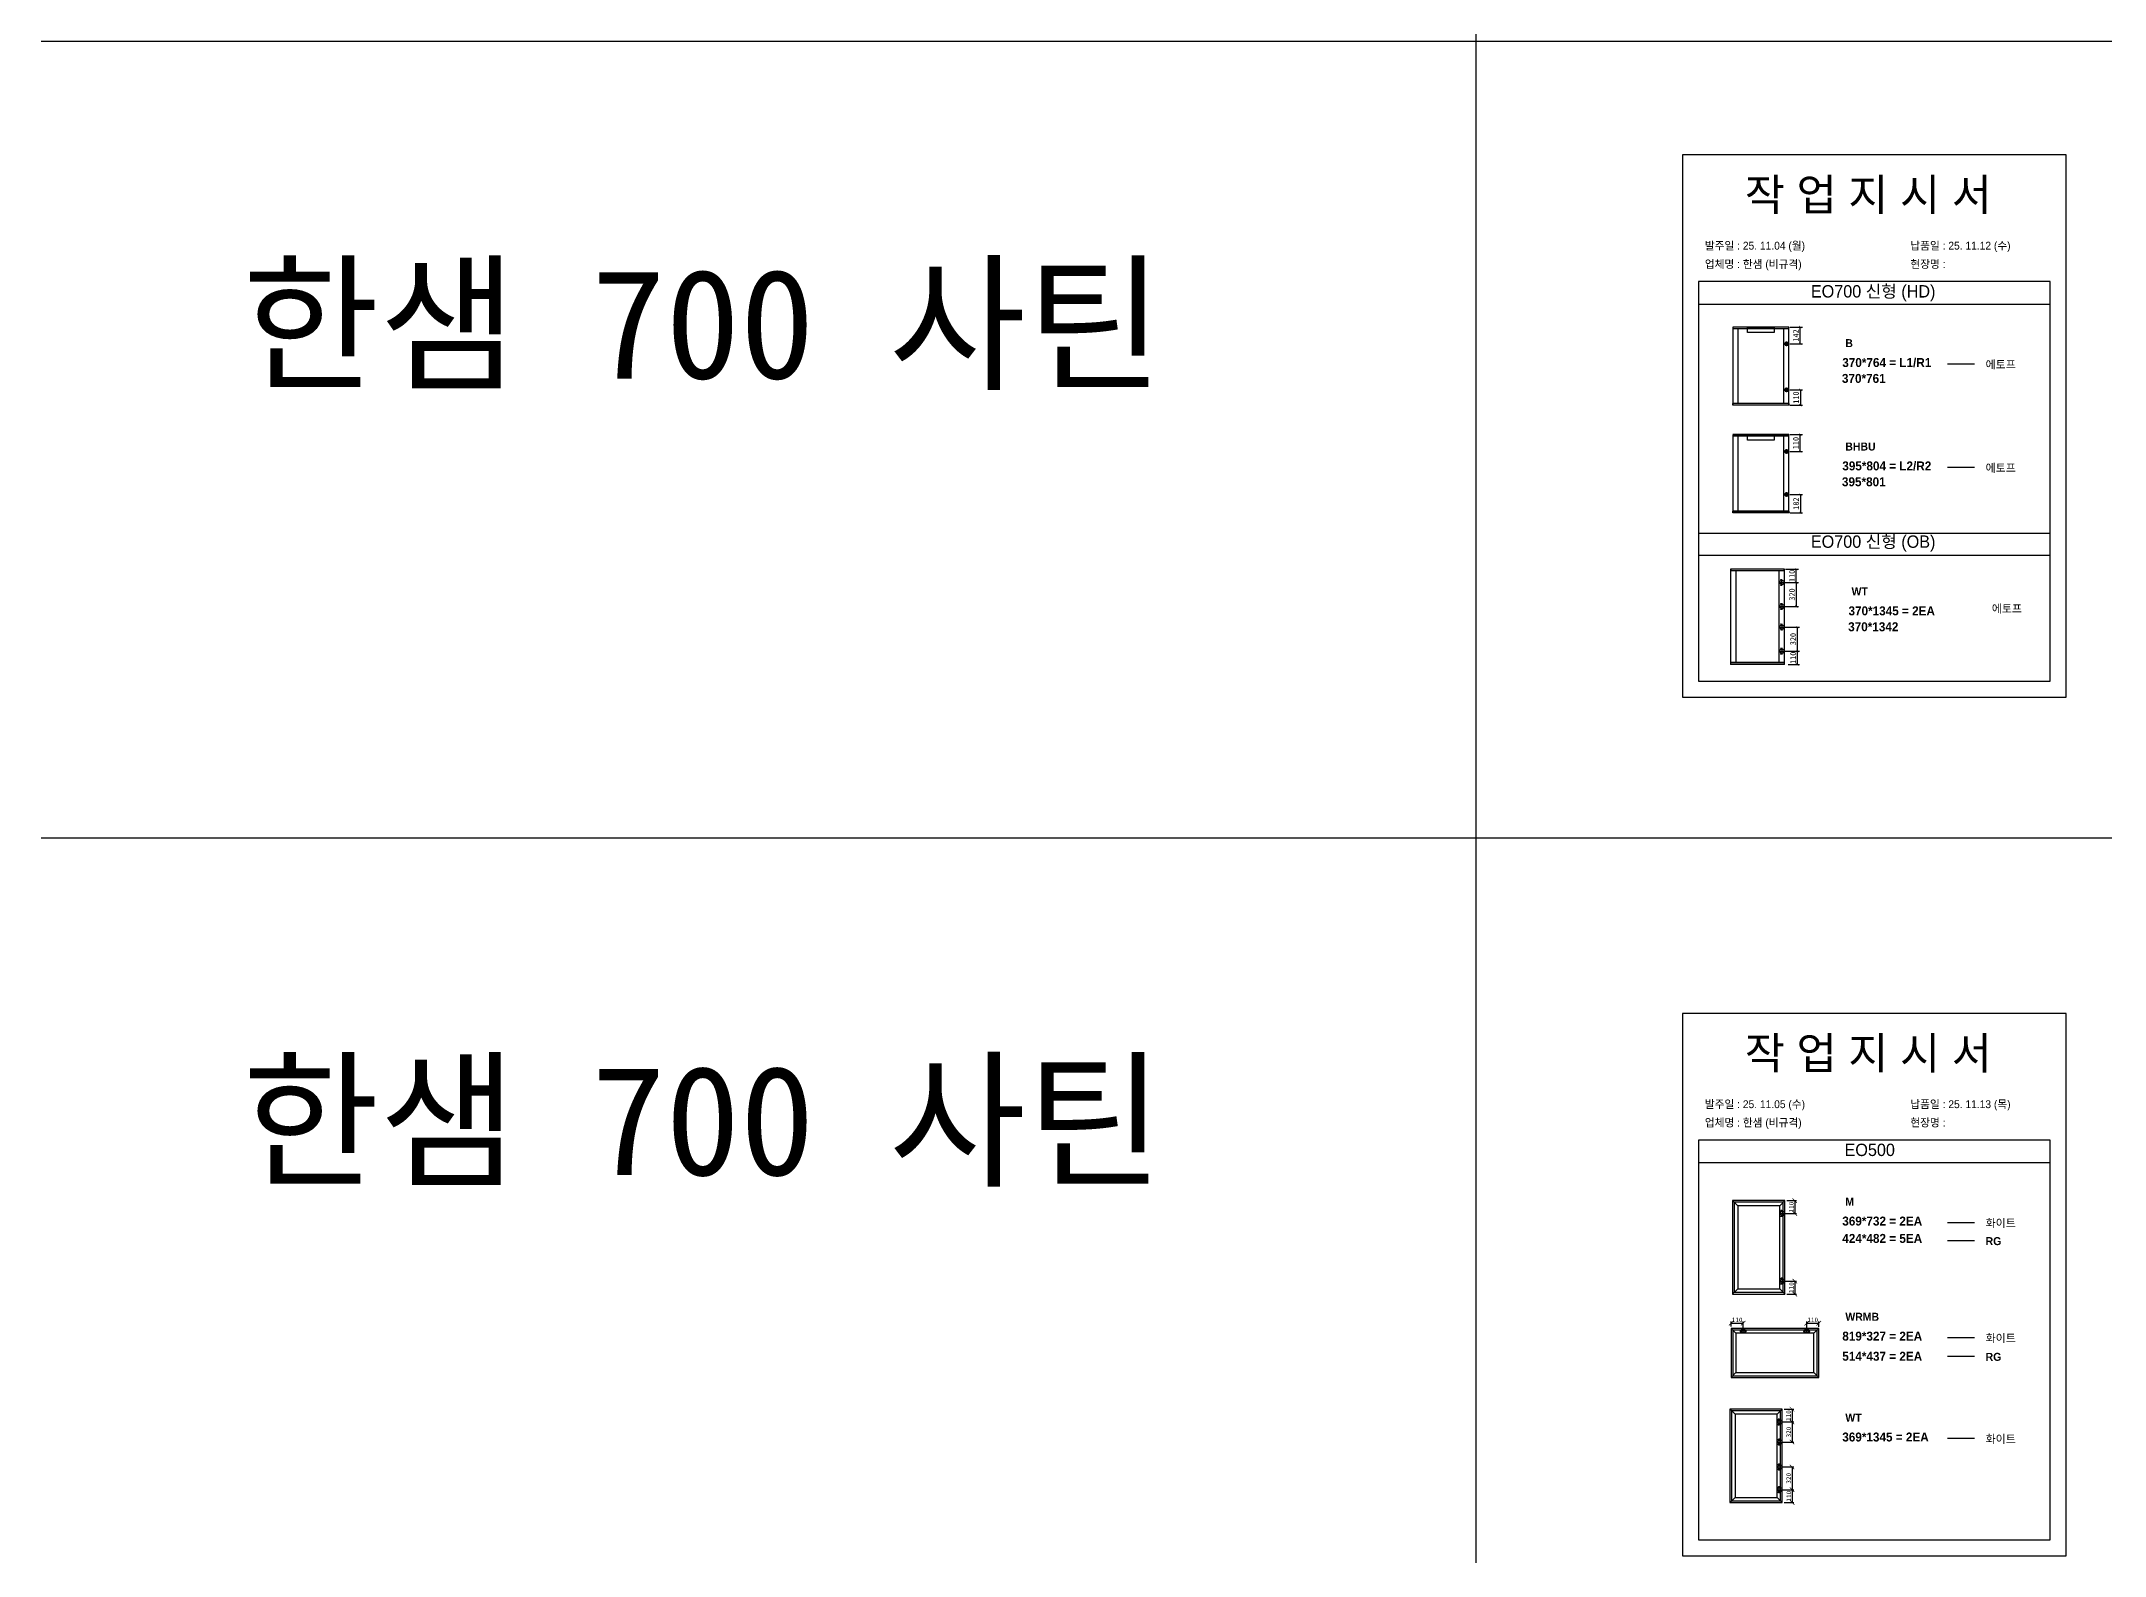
# Model space of a CAD drawing. Header units: millimetres. Extents: x -44117 to 256353, y -2095463 to 65325.
# Drawn here: x 104016 to 113053, y -442577 to -435943 of the extents above; entities that cross this region are included whole.
import ezdxf

# ---------------------------------------------------------------- set-up
doc = ezdxf.new("R2010")
doc.units = ezdxf.units.MM
doc.header["$LTSCALE"] = 10
doc.layers.add('Layer1', color=7, linetype='Continuous', lineweight=70)
doc.styles.add('MtX_Gulim', font='')
doc.styles.get('MtX_Gulim').set_extended_font_data('Gulim', bold=True)
doc.dimstyles.new('ISO-25', dxfattribs={"dimtxt": 2.5, "dimasz": 2.5, "dimexe": 1, "dimexo": 1, "dimtad": 1, "dimtxsty": 'Standard', "dimblk": 'ARCHTICK', "dimcen": 2.5, "dimadec": 0, "dimazin": 0, "dimtfac": 1, "dimtmove": 0, "dimatfit": 3, "dimfxl": 0, "dimarcsym": 0})

# ---------------------------------------------------------------- blocks, each defined once
blk = doc.blocks.new('_ArchTick')
at = {"color": 0, "linetype": 'ByBlock', "const_width": 0.15}
blk.add_lwpolyline([(-0.5, -0.5), (0.5, 0.5)], dxfattribs=at)
blk = doc.blocks.new('*D3711')
at = {"color": 0, "lineweight": -2}
for p, q in [((111674.3, -437194.7), (111728.9, -437194.7)), ((111718.9, -437268.3), (111718.9, -437194.7)), ((111674.3, -437268.3), (111728.9, -437268.3))]:
    blk.add_line(p, q, dxfattribs=at)
at = {"layer": 'Defpoints', "color": 0}
for p in [(111659.3, -437194.7), (111718.9, -437194.7), (111659.3, -437268.3)]:
    blk.add_point(p, dxfattribs=at)
at = {"color": 0, "lineweight": -2, "xscale": 10, "yscale": 10, "zscale": 10}
for p, rotation in [((111718.9, -437194.7), 90), ((111718.9, -437268.3), 270)]:
    blk.add_blockref('_ArchTick', p, dxfattribs=dict(at, rotation=rotation))
at = {"color": 0, "insert": (111700.2, -437231.5), "char_height": 25, "attachment_point": 5, "rotation": 90}
blk.add_mtext('142', dxfattribs=at)
blk = doc.blocks.new('*D3712')
at = {"color": 0, "lineweight": -2}
for p, q in [((111674.3, -437470.2), (111729.9, -437470.2)), ((111719.9, -437470.2), (111719.9, -437537.1)), ((111674.3, -437537.1), (111729.9, -437537.1))]:
    blk.add_line(p, q, dxfattribs=at)
at = {"layer": 'Defpoints', "color": 0}
for p in [(111659.3, -437470.2), (111659.3, -437537.1), (111719.9, -437537.1)]:
    blk.add_point(p, dxfattribs=at)
at = {"color": 0, "lineweight": -2, "xscale": 10, "yscale": 10, "zscale": 10}
for p, rotation in [((111719.9, -437470.2), 90), ((111719.9, -437537.1), 270)]:
    blk.add_blockref('_ArchTick', p, dxfattribs=dict(at, rotation=rotation))
at = {"color": 0, "insert": (111701.1, -437503.7), "char_height": 25, "attachment_point": 5, "rotation": 90}
blk.add_mtext('110', dxfattribs=at)
blk = doc.blocks.new('*D3713')
at = {"color": 0, "lineweight": -2}
for p, q in [((111674.3, -437666.1), (111728.9, -437666.1)), ((111718.9, -437739.8), (111718.9, -437666.1)), ((111674.3, -437739.8), (111728.9, -437739.8))]:
    blk.add_line(p, q, dxfattribs=at)
at = {"layer": 'Defpoints', "color": 0}
for p in [(111659.3, -437666.1), (111718.9, -437666.1), (111659.3, -437739.8)]:
    blk.add_point(p, dxfattribs=at)
at = {"color": 0, "lineweight": -2, "xscale": 10, "yscale": 10, "zscale": 10}
for p, rotation in [((111718.9, -437666.1), 90), ((111718.9, -437739.8), 270)]:
    blk.add_blockref('_ArchTick', p, dxfattribs=dict(at, rotation=rotation))
at = {"color": 0, "insert": (111700.2, -437702.9), "char_height": 25, "attachment_point": 5, "rotation": 90}
blk.add_mtext('110', dxfattribs=at)
blk = doc.blocks.new('*D3714')
at = {"color": 0, "lineweight": -2}
for p, q in [((111674.3, -437928.1), (111729.9, -437928.1)), ((111719.9, -437928.1), (111719.9, -438008.5)), ((111674.3, -438008.5), (111729.9, -438008.5))]:
    blk.add_line(p, q, dxfattribs=at)
at = {"layer": 'Defpoints', "color": 0}
for p in [(111659.3, -437928.1), (111659.3, -438008.5), (111719.9, -438008.5)]:
    blk.add_point(p, dxfattribs=at)
at = {"color": 0, "lineweight": -2, "xscale": 10, "yscale": 10, "zscale": 10}
for p, rotation in [((111719.9, -437928.1), 90), ((111719.9, -438008.5), 270)]:
    blk.add_blockref('_ArchTick', p, dxfattribs=dict(at, rotation=rotation))
at = {"color": 0, "insert": (111701.1, -437968.3), "char_height": 25, "attachment_point": 5, "rotation": 90}
blk.add_mtext('182', dxfattribs=at)
blk = doc.blocks.new('*D3715')
at = {"color": 0, "lineweight": -2}
for p, q in [((111654.2, -438255.9), (111712.1, -438255.9)), ((111702.1, -438313.7), (111702.1, -438255.9)), ((111654.2, -438313.7), (111712.1, -438313.7))]:
    blk.add_line(p, q, dxfattribs=at)
at = {"layer": 'Defpoints', "color": 0}
for p in [(111639.2, -438255.9), (111702.1, -438255.9), (111639.2, -438313.7)]:
    blk.add_point(p, dxfattribs=at)
at = {"color": 0, "lineweight": -2, "xscale": 10, "yscale": 10, "zscale": 10}
for p, rotation in [((111702.1, -438255.9), 90), ((111702.1, -438313.7), 270)]:
    blk.add_blockref('_ArchTick', p, dxfattribs=dict(at, rotation=rotation))
at = {"color": 0, "insert": (111683.3, -438284.8), "char_height": 25, "attachment_point": 5, "rotation": 90}
blk.add_mtext('110', dxfattribs=at)
blk = doc.blocks.new('*D3716')
at = {"color": 0, "lineweight": -2}
for p, q in [((111654.2, -438614.3), (111716.6, -438614.3)), ((111706.6, -438672.8), (111706.6, -438614.3)), ((111665.8, -438672.8), (111716.6, -438672.8))]:
    blk.add_line(p, q, dxfattribs=at)
at = {"layer": 'Defpoints', "color": 0}
for p in [(111639.2, -438614.3), (111706.6, -438614.3), (111650.8, -438672.8)]:
    blk.add_point(p, dxfattribs=at)
at = {"color": 0, "lineweight": -2, "xscale": 10, "yscale": 10, "zscale": 10}
for p, rotation in [((111706.6, -438614.3), 90), ((111706.6, -438672.8), 270)]:
    blk.add_blockref('_ArchTick', p, dxfattribs=dict(at, rotation=rotation))
at = {"color": 0, "insert": (111687.9, -438643.5), "char_height": 25, "attachment_point": 5, "rotation": 90}
blk.add_mtext('110', dxfattribs=at)
blk = doc.blocks.new('*D3717')
at = {"color": 0, "lineweight": -2}
for p, q in [((111654.2, -438509.1), (111716.6, -438509.1)), ((111706.6, -438614.3), (111706.6, -438509.1)), ((111654.2, -438614.3), (111716.6, -438614.3))]:
    blk.add_line(p, q, dxfattribs=at)
at = {"layer": 'Defpoints', "color": 0}
for p in [(111639.2, -438509.1), (111706.6, -438509.1), (111639.2, -438614.3)]:
    blk.add_point(p, dxfattribs=at)
at = {"color": 0, "lineweight": -2, "xscale": 10, "yscale": 10, "zscale": 10}
for p, rotation in [((111706.6, -438509.1), 90), ((111706.6, -438614.3), 270)]:
    blk.add_blockref('_ArchTick', p, dxfattribs=dict(at, rotation=rotation))
at = {"color": 0, "insert": (111687.9, -438561.7), "char_height": 25, "attachment_point": 5, "rotation": 90}
blk.add_mtext('320', dxfattribs=at)
blk = doc.blocks.new('*D3718')
at = {"color": 0, "lineweight": -2}
for p, q in [((111654.2, -438313.7), (111712.1, -438313.7)), ((111702.1, -438313.7), (111702.1, -438418.9)), ((111654.2, -438418.9), (111712.1, -438418.9))]:
    blk.add_line(p, q, dxfattribs=at)
at = {"layer": 'Defpoints', "color": 0}
for p in [(111639.2, -438313.7), (111639.2, -438418.9), (111702.1, -438418.9)]:
    blk.add_point(p, dxfattribs=at)
at = {"color": 0, "lineweight": -2, "xscale": 10, "yscale": 10, "zscale": 10}
for p, rotation in [((111702.1, -438313.7), 90), ((111702.1, -438418.9), 270)]:
    blk.add_blockref('_ArchTick', p, dxfattribs=dict(at, rotation=rotation))
at = {"color": 0, "insert": (111683.3, -438366.3), "char_height": 25, "attachment_point": 5, "rotation": 90}
blk.add_mtext('320', dxfattribs=at)
blk = doc.blocks.new('*D3729')
at = {"color": 0, "lineweight": -2}
for p, q in [((111649.9, -441077.8), (111703, -441077.8)), ((111660.4, -441021.7), (111703, -441021.7)), ((111695, -441021.7), (111695, -441077.8))]:
    blk.add_line(p, q, dxfattribs=at)
at = {"layer": 'Defpoints', "color": 0}
for p in [(111641.9, -441077.8), (111652.4, -441021.7), (111695, -441077.8)]:
    blk.add_point(p, dxfattribs=at)
at = {"color": 0, "lineweight": -2, "xscale": 20, "yscale": 20, "zscale": 20}
for p, rotation in [((111695, -441021.7), 90), ((111695, -441077.8), 270)]:
    blk.add_blockref('_ArchTick', p, dxfattribs=dict(at, rotation=rotation))
at = {"color": 0, "insert": (111680, -441049.8), "char_height": 20, "attachment_point": 5, "rotation": 90}
blk.add_mtext('110', dxfattribs=at)
blk = doc.blocks.new('*D3730')
at = {"color": 0, "lineweight": -2}
for p, q in [((111649.9, -441374.3), (111703.5, -441374.3)), ((111695.5, -441374.3), (111695.5, -441430.9)), ((111659.9, -441430.9), (111703.5, -441430.9))]:
    blk.add_line(p, q, dxfattribs=at)
at = {"layer": 'Defpoints', "color": 0}
for p in [(111641.9, -441374.3), (111651.9, -441430.9), (111695.5, -441430.9)]:
    blk.add_point(p, dxfattribs=at)
at = {"color": 0, "lineweight": -2, "xscale": 20, "yscale": 20, "zscale": 20}
for p, rotation in [((111695.5, -441374.3), 90), ((111695.5, -441430.9), 270)]:
    blk.add_blockref('_ArchTick', p, dxfattribs=dict(at, rotation=rotation))
at = {"color": 0, "insert": (111680.5, -441402.6), "char_height": 20, "attachment_point": 5, "rotation": 90}
blk.add_mtext('110', dxfattribs=at)
blk = doc.blocks.new('*D3731')
at = {"color": 0, "lineweight": -2}
for p, q in [((111416.8, -441573.3), (111416.8, -441550.8)), ((111469.4, -441583.2), (111469.4, -441550.8)), ((111416.8, -441558.8), (111469.4, -441558.8))]:
    blk.add_line(p, q, dxfattribs=at)
at = {"layer": 'Defpoints', "color": 0}
for p in [(111416.8, -441581.3), (111469.4, -441558.8), (111469.4, -441591.2)]:
    blk.add_point(p, dxfattribs=at)
at = {"color": 0, "lineweight": -2, "xscale": 20, "yscale": 20, "zscale": 20, "rotation": 180}
blk.add_blockref('_ArchTick', (111416.8, -441558.8), dxfattribs=at)
at = {"color": 0, "lineweight": -2, "xscale": 20, "yscale": 20, "zscale": 20}
blk.add_blockref('_ArchTick', (111469.4, -441558.8), dxfattribs=at)
at = {"color": 0, "insert": (111443.1, -441543.8), "char_height": 20, "attachment_point": 5}
blk.add_mtext('110', dxfattribs=at)
blk = doc.blocks.new('*D3732')
at = {"color": 0, "lineweight": -2}
for p, q in [((111747.5, -441583.2), (111747.5, -441550.8)), ((111800.6, -441573.8), (111800.6, -441550.8)), ((111747.5, -441558.8), (111800.6, -441558.8))]:
    blk.add_line(p, q, dxfattribs=at)
at = {"layer": 'Defpoints', "color": 0}
for p in [(111747.5, -441591.2), (111800.6, -441558.8), (111800.6, -441581.8)]:
    blk.add_point(p, dxfattribs=at)
at = {"color": 0, "lineweight": -2, "xscale": 20, "yscale": 20, "zscale": 20, "rotation": 180}
blk.add_blockref('_ArchTick', (111747.5, -441558.8), dxfattribs=at)
at = {"color": 0, "lineweight": -2, "xscale": 20, "yscale": 20, "zscale": 20}
blk.add_blockref('_ArchTick', (111800.6, -441558.8), dxfattribs=at)
at = {"color": 0, "insert": (111774, -441543.8), "char_height": 20, "attachment_point": 5}
blk.add_mtext('110', dxfattribs=at)
blk = doc.blocks.new('*D3733')
at = {"color": 0, "lineweight": -2}
for p, q in [((111638.2, -441991.3), (111691.3, -441991.3)), ((111648.8, -441935.2), (111691.3, -441935.2)), ((111683.3, -441935.2), (111683.3, -441991.3))]:
    blk.add_line(p, q, dxfattribs=at)
at = {"layer": 'Defpoints', "color": 0}
for p in [(111630.2, -441991.3), (111640.8, -441935.2), (111683.3, -441991.3)]:
    blk.add_point(p, dxfattribs=at)
at = {"color": 0, "lineweight": -2, "xscale": 20, "yscale": 20, "zscale": 20}
for p, rotation in [((111683.3, -441935.2), 90), ((111683.3, -441991.3), 270)]:
    blk.add_blockref('_ArchTick', p, dxfattribs=dict(at, rotation=rotation))
at = {"color": 0, "insert": (111668.3, -441963.3), "char_height": 20, "attachment_point": 5, "rotation": 90}
blk.add_mtext('110', dxfattribs=at)
blk = doc.blocks.new('*D3734')
at = {"color": 0, "lineweight": -2}
for p, q in [((111638.2, -442287.8), (111691.9, -442287.8)), ((111648.3, -442344.5), (111691.9, -442344.5)), ((111683.9, -442287.8), (111683.9, -442344.5))]:
    blk.add_line(p, q, dxfattribs=at)
at = {"layer": 'Defpoints', "color": 0}
for p in [(111630.2, -442287.8), (111640.3, -442344.5), (111683.9, -442344.5)]:
    blk.add_point(p, dxfattribs=at)
at = {"color": 0, "lineweight": -2, "xscale": 20, "yscale": 20, "zscale": 20}
for p, rotation in [((111683.9, -442287.8), 90), ((111683.9, -442344.5), 270)]:
    blk.add_blockref('_ArchTick', p, dxfattribs=dict(at, rotation=rotation))
at = {"color": 0, "insert": (111668.9, -442316.2), "char_height": 20, "attachment_point": 5, "rotation": 90}
blk.add_mtext('110', dxfattribs=at)
blk = doc.blocks.new('*D3735')
at = {"color": 0, "lineweight": -2}
for p, q in [((111638.6, -442188.3), (111691.3, -442188.3)), ((111683.3, -442188.3), (111683.3, -442287.8)), ((111638.2, -442287.8), (111691.3, -442287.8))]:
    blk.add_line(p, q, dxfattribs=at)
at = {"layer": 'Defpoints', "color": 0}
for p in [(111630.6, -442188.3), (111630.2, -442287.8), (111683.3, -442287.8)]:
    blk.add_point(p, dxfattribs=at)
at = {"color": 0, "lineweight": -2, "xscale": 20, "yscale": 20, "zscale": 20}
for p, rotation in [((111683.3, -442188.3), 90), ((111683.3, -442287.8), 270)]:
    blk.add_blockref('_ArchTick', p, dxfattribs=dict(at, rotation=rotation))
at = {"color": 0, "insert": (111668.3, -442238), "char_height": 20, "attachment_point": 5, "rotation": 90}
blk.add_mtext('320', dxfattribs=at)
blk = doc.blocks.new('*D3736')
at = {"color": 0, "lineweight": -2}
for p, q in [((111638.2, -441991.3), (111691.3, -441991.3)), ((111683.3, -441991.3), (111683.3, -442079.2)), ((111638.6, -442079.2), (111691.3, -442079.2))]:
    blk.add_line(p, q, dxfattribs=at)
at = {"layer": 'Defpoints', "color": 0}
for p in [(111630.2, -441991.3), (111630.6, -442079.2), (111683.3, -442079.2)]:
    blk.add_point(p, dxfattribs=at)
at = {"color": 0, "lineweight": -2, "xscale": 20, "yscale": 20, "zscale": 20}
for p, rotation in [((111683.3, -441991.3), 90), ((111683.3, -442079.2), 270)]:
    blk.add_blockref('_ArchTick', p, dxfattribs=dict(at, rotation=rotation))
at = {"color": 0, "insert": (111668.3, -442035.3), "char_height": 20, "attachment_point": 5, "rotation": 90}
blk.add_mtext('320', dxfattribs=at)

msp = doc.modelspace()

# ---------------------------------------------------------------- linework, layer by layer
at = {"color": 1}
for p, q in [((104015.69829, -435942.95545), (196284.84516, -435942.95545)), ((104015.69829, -435942.95545), (196284.84516, -435942.95545)), ((104015.69829, -439432.69984), (196284.84516, -439432.69984)), ((104015.69829, -439432.69984), (196284.84516, -439432.69984))]:
    msp.add_line(p, q, dxfattribs=at)
for p, q in [((112813.79968, -436995.5521), (111273.79968, -436995.5521)), ((112813.79968, -437095.5521), (111273.79968, -437095.5521)), ((111423.45132, -437194.96134), (111423.45132, -437536.84822)), ((111669.95196, -437195.40407), (111423.45132, -437195.40407)), ((111669.95196, -437202.09423), (111423.45132, -437202.09423)), ((111669.706, -437194.71538), (111423.69729, -437194.71538)), ((111445.34192, -437201.60231), (111445.34192, -437529.71534)), ((111647.8154, -437529.71534), (111647.8154, -437202.09423)), ((111668.72216, -437202.09423), (111668.72216, -437194.71538)), ((111669.95196, -437536.84822), (111669.95196, -437194.96134)), ((111669.95196, -437529.71534), (111423.45132, -437529.71534)), ((111669.95196, -437536.4055), (111423.45132, -437536.4055)), ((111669.706, -437537.09419), (111423.69729, -437537.09419)), ((111424.68113, -437537.09419), (111424.68113, -437529.71534)), ((111668.72216, -437529.71534), (111668.72216, -437537.09419)), ((111423.45132, -437666.3835), (111423.45132, -438008.27038)), ((111669.95196, -437666.82623), (111423.45132, -437666.82623)), ((111669.706, -437666.13754), (111423.69729, -437666.13754)), ((111668.72216, -437673.51639), (111668.72216, -437666.13754)), ((111669.95196, -438008.27038), (111669.95196, -437666.3835)), ((111669.95196, -437673.51639), (111423.45132, -437673.51639)), ((111445.34192, -437673.02447), (111445.34192, -438001.1375)), ((111647.8154, -438001.1375), (111647.8154, -437673.51639)), ((111669.95196, -438001.1375), (111423.45132, -438001.1375)), ((111669.95196, -438007.82766), (111423.45132, -438007.82766)), ((111669.706, -438008.51635), (111423.69729, -438008.51635)), ((111424.68113, -438008.51635), (111424.68113, -438001.1375)), ((111668.72216, -438001.1375), (111668.72216, -438008.51635)), ((111273.79968, -438097.56046), (112813.79968, -438097.56046)), ((111273.79968, -438193.46808), (112813.79968, -438193.46808)), ((111413.87572, -438255.40573), (111413.87572, -438672.61359)), ((111650.86928, -438255.88504), (111413.87572, -438255.88504)), ((111650.86928, -438263.12799), (111413.87572, -438263.12799)), ((111650.603, -438255.13944), (111414.142, -438255.13944)), ((111415.20714, -438255.13944), (111415.20714, -438263.12799)), ((111437.57507, -438262.59542), (111437.57507, -438664.89134)), ((111626.90364, -438664.89134), (111626.90364, -438263.12799)), ((111636.4899, -438301.7393), (111632.22934, -438301.7393)), ((111634.35962, -438299.60902), (111634.35962, -438303.86958)), ((111639.15275, -438328.24672), (111639.15275, -438299.19754)), ((111649.53786, -438263.12799), (111649.53786, -438255.13944)), ((111650.86928, -438672.61359), (111650.86928, -438255.40573)), ((111624.62816, -438313.72212), (111653.67734, -438313.72212)), ((111636.4899, -438325.70494), (111632.22934, -438325.70494)), ((111634.35962, -438323.57466), (111634.35962, -438327.83522)), ((111624.62816, -438418.90467), (111653.67734, -438418.90467)), ((111636.4899, -438406.92184), (111632.22934, -438406.92184)), ((111636.4899, -438430.88748), (111632.22934, -438430.88748)), ((111634.35962, -438404.79156), (111634.35962, -438409.05212)), ((111634.35962, -438428.7572), (111634.35962, -438433.01776)), ((111639.15275, -438404.38008), (111639.15275, -438433.42926)), ((111624.62816, -438509.11467), (111653.67734, -438509.11467)), ((111636.4899, -438497.13184), (111632.22934, -438497.13184)), ((111636.4899, -438521.09748), (111632.22934, -438521.09748)), ((111634.35962, -438495.00156), (111634.35962, -438499.26212)), ((111634.35962, -438518.9672), (111634.35962, -438523.22776)), ((111639.15275, -438494.59007), (111639.15275, -438523.63925)), ((111624.62816, -438614.2972), (111653.67734, -438614.2972)), ((111636.4899, -438602.31436), (111632.22934, -438602.31436)), ((111636.4899, -438626.28), (111632.22934, -438626.28)), ((111634.35962, -438600.18408), (111634.35962, -438604.44464)), ((111634.35962, -438624.14972), (111634.35962, -438628.41028)), ((111639.15275, -438599.7726), (111639.15275, -438628.82178)), ((111650.86928, -438664.89134), (111413.87572, -438664.89134)), ((111650.86928, -438672.13429), (111413.87572, -438672.13429)), ((111650.603, -438672.87989), (111414.142, -438672.87989)), ((111415.20714, -438672.87989), (111415.20714, -438664.89134)), ((111649.53786, -438664.89134), (111649.53786, -438672.87989)), ((112813.79968, -440756.4006), (111273.79968, -440756.4006)), ((112813.79968, -440856.4006), (111273.79968, -440856.4006)), ((111652.40899, -441021.18995, 20.09702), (111422.82911, -441021.18995, 20.09702)), ((111422.82911, -441021.18995, 20.09702), (111422.82911, -441430.93342, 20.09702)), ((111423.3451, -441021.70595, 94.61404), (111422.82911, -441021.70595, 94.61404)), ((111423.3451, -441021.70595, 94.61404), (111423.3451, -441021.18995, 94.61404)), ((111445.78709, -441044.14794, 20.09702), (111423.3451, -441021.70595, 20.09702)), ((111644.79065, -441028.8083, 20.09702), (111430.44745, -441028.8083, 20.09702)), ((111430.44745, -441028.8083, 20.09702), (111430.44745, -441423.31508, 20.09702)), ((111629.451, -441044.14794, 20.09702), (111445.78709, -441044.14794, 20.09702)), ((111445.78709, -441044.14794, 20.09702), (111445.78709, -441407.97544, 20.09702)), ((111627.81787, -441077.81279, 20.09702), (111655.89523, -441077.81279, 20.09702)), ((111629.451, -441044.14794, 20.09702), (111651.89299, -441021.70595, 20.09702)), ((111629.451, -441407.97544, 20.09702), (111629.451, -441044.14794, 20.09702)), ((111633.36313, -441066.23084, 20.09702), (111641.08442, -441066.23084, 20.09702)), ((111633.36313, -441089.39473, 20.09702), (111641.08442, -441089.39473, 20.09702)), ((111637.22378, -441070.09149, 20.09702), (111637.22378, -441062.3702, 20.09702)), ((111637.22378, -441093.25538, 20.09702), (111637.22378, -441085.53409, 20.09702)), ((111641.85655, -441063.7741, 20.09702), (111641.85655, -441091.85147, 20.09702)), ((111644.79065, -441423.31508, 20.09702), (111644.79065, -441028.8083, 20.09702)), ((111651.89299, -441021.70595, 94.61404), (111651.89299, -441021.18995, 94.61404)), ((111651.89299, -441021.70595, 94.61404), (111651.89299, -441021.18995, 94.61404)), ((111651.89299, -441021.70595, 94.61404), (111652.40899, -441021.70595, 94.61404)), ((111651.89299, -441021.70595, 94.61404), (111652.40899, -441021.70595, 94.61404)), ((111652.40899, -441430.93342, 20.09702), (111652.40899, -441021.18995, 20.09702)), ((111627.8161, -441374.31059, 20.09702), (111655.89346, -441374.31059, 20.09702)), ((111633.10398, -441362.72864, 20.09702), (111640.82527, -441362.72864, 20.09702)), ((111636.96463, -441358.86799, 20.09702), (111636.96463, -441366.58929, 20.09702)), ((111641.85478, -441360.2719, 20.09702), (111641.85478, -441388.34926, 20.09702)), ((111423.3451, -441430.41743, 94.61404), (111422.82911, -441430.41743, 94.61404)), ((111422.82911, -441430.93342, 20.09702), (111652.40899, -441430.93342, 20.09702)), ((111445.78709, -441407.97544, 20.09702), (111423.3451, -441430.41743, 20.09702)), ((111423.3451, -441430.41743, 94.61404), (111423.3451, -441430.93342, 94.61404)), ((111430.44745, -441423.31508, 20.09702), (111644.79065, -441423.31508, 20.09702)), ((111445.78709, -441407.97544, 20.09702), (111629.451, -441407.97544, 20.09702)), ((111629.44751, -441407.97544, 20.09702), (111651.89465, -441430.41743, 20.09702)), ((111633.10398, -441385.89253, 20.09702), (111640.82527, -441385.89253, 20.09702)), ((111636.96463, -441382.03188, 20.09702), (111636.96463, -441389.75318, 20.09702)), ((111650.35175, -441430.9352, 20.09702), (111650.34998, -441430.93342, 20.09702)), ((111651.89299, -441430.41743, 94.61404), (111652.40899, -441430.41743, 94.61404)), ((111651.89299, -441430.41743, 94.61404), (111651.89299, -441430.93342, 94.61404)), ((111651.89299, -441430.41743, 94.61404), (111652.40899, -441430.41743, 94.61404)), ((111651.89299, -441430.41743, 94.61404), (111651.89299, -441430.93342, 94.61404)), ((111416.31597, -441581.29588), (111416.31597, -441796.59488)), ((111800.57159, -441581.29588), (111416.31597, -441581.29588)), ((111416.79987, -441581.77978, 69.88173), (111416.31597, -441581.77978, 69.88173)), ((111416.79987, -441581.77978, 69.88173), (111416.31597, -441581.77978, 69.88173)), ((111416.79987, -441581.77978, 69.88173), (111416.79987, -441581.29588, 69.88173)), ((111416.79987, -441581.77978, 69.88173), (111416.79987, -441581.29588, 69.88173)), ((111437.84587, -441602.82578), (111416.79987, -441581.77978)), ((111423.46042, -441588.44033), (111423.46042, -441789.45043)), ((111793.42714, -441588.44033), (111423.46042, -441588.44033)), ((111437.84587, -441602.82578), (111437.84587, -441775.06498)), ((111779.04169, -441602.82578), (111437.84587, -441602.82578)), ((111462.17562, -441595.53651), (111454.93462, -441595.53651)), ((111456.2512, -441591.19191), (111482.58203, -441591.19191)), ((111458.55512, -441599.15701), (111458.55512, -441591.91601)), ((111469.41662, -441604.35732), (111469.41662, -441578.0265)), ((111483.89861, -441595.53651), (111476.65762, -441595.53651)), ((111480.27811, -441599.15701), (111480.27811, -441591.91601)), ((111732.98894, -441595.77953), (111740.22994, -441595.77953)), ((111734.30552, -441591.19357), (111760.63635, -441591.19357)), ((111736.60944, -441599.40003), (111736.60944, -441592.15904)), ((111747.47094, -441604.35898), (111747.47094, -441578.02816)), ((111754.71194, -441595.77953), (111761.95294, -441595.77953)), ((111758.33244, -441599.40003), (111758.33244, -441592.15904)), ((111779.04169, -441602.82906), (111800.08769, -441581.77823)), ((111779.04169, -441775.06498), (111779.04169, -441602.82578)), ((111793.42714, -441789.45043), (111793.42714, -441588.44033)), ((111800.08769, -441581.77978, 69.88173), (111800.08769, -441581.29588, 69.88173)), ((111800.08769, -441581.77978, 69.88173), (111800.08769, -441581.29588, 69.88173)), ((111800.08769, -441581.77978, 69.88173), (111800.57159, -441581.77978, 69.88173)), ((111800.08769, -441581.77978, 69.88173), (111800.57159, -441581.77978, 69.88173)), ((111800.57159, -441796.59488), (111800.57159, -441581.29588)), ((111800.57325, -441583.22515), (111800.57159, -441583.22681)), ((111416.79987, -441796.11098, 69.88173), (111416.31597, -441796.11098, 69.88173)), ((111416.31597, -441796.59488), (111800.57159, -441796.59488)), ((111437.84587, -441775.06498), (111416.79987, -441796.11098)), ((111416.79987, -441796.11098, 69.88173), (111416.79987, -441796.59488, 69.88173)), ((111423.46042, -441789.45043), (111793.42714, -441789.45043)), ((111437.84587, -441775.06498), (111779.04169, -441775.06498)), ((111779.04169, -441775.06498), (111800.08769, -441796.11098)), ((111800.08769, -441796.11098, 69.88173), (111800.08769, -441796.59488, 69.88173)), ((111800.08769, -441796.11098, 69.88173), (111800.57159, -441796.11098, 69.88173)), ((111640.77161, -441934.72217, 20.09702), (111411.19172, -441934.72217, 20.09702)), ((111411.19172, -441934.72217, 20.09702), (111411.19172, -442344.46564, 20.09702)), ((111411.70772, -441935.23816, 94.61404), (111411.19172, -441935.23816, 94.61404)), ((111411.70772, -441935.23816, 94.61404), (111411.70772, -441934.72217, 94.61404)), ((111434.14971, -441957.68015, 20.09702), (111411.70772, -441935.23816, 20.09702)), ((111633.15326, -441942.34051, 20.09702), (111418.81007, -441942.34051, 20.09702)), ((111418.81007, -441942.34051, 20.09702), (111418.81007, -442336.84729, 20.09702)), ((111617.81362, -441957.68015, 20.09702), (111434.14971, -441957.68015, 20.09702)), ((111434.14971, -441957.68015, 20.09702), (111434.14971, -442321.50765, 20.09702)), ((111616.18049, -441991.345, 20.09702), (111644.25785, -441991.345, 20.09702)), ((111617.81362, -441957.68015, 20.09702), (111640.25561, -441935.23816, 20.09702)), ((111617.81362, -442321.50765, 20.09702), (111617.81362, -441957.68015, 20.09702)), ((111621.72574, -441979.76306, 20.09702), (111629.44704, -441979.76306, 20.09702)), ((111621.72574, -442002.92695, 20.09702), (111629.44704, -442002.92695, 20.09702)), ((111625.58639, -441983.62371, 20.09702), (111625.58639, -441975.90241, 20.09702)), ((111625.58639, -442006.7876, 20.09702), (111625.58639, -441999.0663, 20.09702)), ((111630.21917, -441977.30632, 20.09702), (111630.21917, -442005.38368, 20.09702)), ((111633.15326, -442336.84729, 20.09702), (111633.15326, -441942.34051, 20.09702)), ((111640.25561, -441935.23816, 94.61404), (111640.25561, -441934.72217, 94.61404)), ((111640.25561, -441935.23816, 94.61404), (111640.25561, -441934.72217, 94.61404)), ((111640.25561, -441935.23816, 94.61404), (111640.77161, -441935.23816, 94.61404)), ((111640.25561, -441935.23816, 94.61404), (111640.77161, -441935.23816, 94.61404)), ((111640.77161, -442344.46564, 20.09702), (111640.77161, -441934.72217, 20.09702)), ((111617.05905, -442079.21925), (111644.22909, -442079.21925)), ((111622.17605, -442068.01158), (111629.64783, -442068.01158)), ((111622.17605, -442090.42693), (111629.64783, -442090.42693)), ((111625.91194, -442064.27569), (111625.91194, -442071.74747)), ((111625.91194, -442086.69104), (111625.91194, -442094.16282)), ((111630.64407, -442065.63423), (111630.64407, -442092.80427)), ((111617.05905, -442188.25365), (111644.22909, -442188.25365)), ((111622.17605, -442177.04598), (111629.64783, -442177.04598)), ((111625.91194, -442173.31008), (111625.91194, -442180.78186)), ((111630.64407, -442174.66863), (111630.64407, -442201.83866)), ((111621.46659, -442276.26086, 20.09702), (111629.18789, -442276.26086, 20.09702)), ((111622.17605, -442199.46132), (111629.64783, -442199.46132)), ((111625.32724, -442272.40021, 20.09702), (111625.32724, -442280.1215, 20.09702)), ((111625.91194, -442195.72543), (111625.91194, -442203.19721)), ((111630.21739, -442273.80412, 20.09702), (111630.21739, -442301.88148, 20.09702)), ((111411.70772, -442343.94964, 94.61404), (111411.19172, -442343.94964, 94.61404)), ((111411.19172, -442344.46564, 20.09702), (111640.77161, -442344.46564, 20.09702)), ((111434.14971, -442321.50765, 20.09702), (111411.70772, -442343.94964, 20.09702)), ((111411.70772, -442343.94964, 94.61404), (111411.70772, -442344.46564, 94.61404)), ((111418.81007, -442336.84729, 20.09702), (111633.15326, -442336.84729, 20.09702)), ((111434.14971, -442321.50765, 20.09702), (111617.81362, -442321.50765, 20.09702)), ((111616.17871, -442287.8428, 20.09702), (111644.25607, -442287.8428, 20.09702)), ((111617.81012, -442321.50765, 20.09702), (111640.25726, -442343.94964, 20.09702)), ((111621.46659, -442299.42475, 20.09702), (111629.18789, -442299.42475, 20.09702)), ((111625.32724, -442295.5641, 20.09702), (111625.32724, -442303.28539, 20.09702)), ((111638.71437, -442344.46741, 20.09702), (111638.71259, -442344.46564, 20.09702)), ((111640.25561, -442343.94964, 94.61404), (111640.77161, -442343.94964, 94.61404)), ((111640.25561, -442343.94964, 94.61404), (111640.25561, -442344.46564, 94.61404)), ((111640.25561, -442343.94964, 94.61404), (111640.77161, -442343.94964, 94.61404)), ((111640.25561, -442343.94964, 94.61404), (111640.25561, -442344.46564, 94.61404))]:
    msp.add_line(p, q)
for p in [(110300.49669, 21924.9366), (110300.49669, 14161.07811), (110300.49669, 18584.38997), (110300.49669, 10820.53148), (110300.49669, 18627.87121), (110300.49669, 10864.01272), (110300.49669, 15287.32457), (110300.49669, 7523.46608), (110300.49669, 3746.75115), (110300.49669, 21924.9366), (110300.49669, 14161.07811), (110300.49669, 18584.38997), (110300.49669, 10820.53148), (110300.49669, 18627.87121), (110300.49669, 10864.01272), (110300.49669, 15287.32457), (110300.49669, 7523.46608), (110300.49669, 3746.75115), (110300.49669, 21924.9366), (110300.49669, 14161.07811), (110300.49669, 18584.38997), (110300.49669, 10820.53148), (110300.49669, 18627.87121), (110300.49669, 10864.01272), (110300.49669, 15287.32457), (110300.49669, 7523.46608), (110300.49669, 3746.75115), (110300.49669, 21924.9366), (110300.49669, 14161.07811), (110300.49669, 18584.38997), (110300.49669, 10820.53148), (110300.49669, 18627.87121), (110300.49669, 10864.01272), (110300.49669, 15287.32457), (110300.49669, 7523.46608), (110300.49669, 3746.75115), (110300.49669, 21924.9366), (110300.49669, 14161.07811), (110300.49669, 18584.38997), (110300.49669, 10820.53148), (110300.49669, 18627.87121), (110300.49669, 10864.01272), (110300.49669, 15287.32457), (110300.49669, 7523.46608), (110300.49669, 3746.75115), (110300.49669, 21924.9366), (110300.49669, 14161.07811), (110300.49669, 18584.38997), (110300.49669, 10820.53148), (110300.49669, 18627.87121), (110300.49669, 10864.01272), (110300.49669, 15287.32457), (110300.49669, 7523.46608), (110300.49669, 3746.75115), (110300.49669, 21924.9366), (110300.49669, 14161.07811), (110300.49669, 18584.38997), (110300.49669, 10820.53148), (110300.49669, 18627.87121), (110300.49669, 10864.01272), (110300.49669, 15287.32457), (110300.49669, 7523.46608), (110300.49669, 3746.75115), (110300.49669, 21924.9366), (110300.49669, 14161.07811), (110300.49669, 18584.38997), (110300.49669, 10820.53148), (110300.49669, 18627.87121), (110300.49669, 10864.01272), (110300.49669, 15287.32457), (110300.49669, 7523.46608), (110300.49669, 3746.75115), (110300.49669, 21924.9366), (110300.49669, 14161.07811), (110300.49669, 18584.38997), (110300.49669, 10820.53148), (110300.49669, 18627.87121), (110300.49669, 10864.01272), (110300.49669, 15287.32457), (110300.49669, 7523.46608), (110300.49669, 3746.75115), (110300.49669, 21924.9366), (110300.49669, 14161.07811), (110300.49669, 18584.38997), (110300.49669, 10820.53148), (110300.49669, 18627.87121), (110300.49669, 10864.01272), (110300.49669, 15287.32457), (110300.49669, 7523.46608), (110300.49669, 3746.75115), (110300.49669, 12702.87182), (110300.49669, 4939.01333), (110300.49669, 9362.32519), (110300.49669, 1598.4667), (110300.49669, 9405.80642), (110300.49669, 1641.94794), (110300.49669, 6065.25979), (110300.49669, -1698.5987), (110300.49669, -5475.31363), (110300.49669, 12702.87182), (110300.49669, 4939.01333), (110300.49669, 9362.32519), (110300.49669, 1598.4667), (110300.49669, 9405.80642), (110300.49669, 1641.94794), (110300.49669, 6065.25979), (110300.49669, -1698.5987), (110300.49669, -5475.31363), (110300.49669, 12702.87182), (110300.49669, 4939.01333), (110300.49669, 9362.32519), (110300.49669, 1598.4667), (110300.49669, 9405.80642), (110300.49669, 1641.94794), (110300.49669, 6065.25979), (110300.49669, -1698.5987), (110300.49669, -5475.31363), (110300.49669, 12702.87182), (110300.49669, 4939.01333), (110300.49669, 9362.32519), (110300.49669, 1598.4667), (110300.49669, 9405.80642), (110300.49669, 1641.94794), (110300.49669, 6065.25979), (110300.49669, -1698.5987), (110300.49669, -5475.31363), (110300.49669, 12702.87182), (110300.49669, 4939.01333), (110300.49669, 9362.32519), (110300.49669, 1598.4667), (110300.49669, 9405.80642), (110300.49669, 1641.94794), (110300.49669, 6065.25979), (110300.49669, -1698.5987), (110300.49669, -5475.31363)]:
    msp.add_xline(p, (0, 1), dxfattribs=at)
for points in [[(111203.79968, -438816.38238), (112883.79968, -438816.38238), (112883.79968, -436440.38238), (111203.79968, -436440.38238)], [(111488.91511, -437194.71538), (111604.48818, -437194.71538), (111604.48818, -437219.01199), (111488.91511, -437219.01199)], [(111488.91511, -437666.13754), (111604.48818, -437666.13754), (111604.48818, -437690.43415), (111488.91511, -437690.43415)], [(111203.79968, -442577.23088), (112883.79968, -442577.23088), (112883.79968, -440201.23088), (111203.79968, -440201.23088)]]:
    msp.add_lwpolyline(points, close=True)
for points in [[(111273.79968, -436995.5521), (111273.79968, -438746.38238), (112813.79968, -438746.38238), (112813.79968, -436995.5521)], [(112363.67249, -437356.03678), (112482.99738, -437356.03678)], [(112363.67249, -437808.90187), (112482.99738, -437808.90187)], [(111273.79968, -440756.4006), (111273.79968, -442507.23088), (112813.79968, -442507.23088), (112813.79968, -440756.4006)], [(112363.67249, -441116.88528), (112482.99738, -441116.88528)], [(112363.67249, -441195.74702), (112482.99738, -441195.74702)], [(112363.67249, -441621.03708), (112482.99738, -441621.03708)], [(112363.67249, -441702.71531), (112482.99738, -441702.71531)], [(112363.67249, -442062.87403), (112482.99738, -442062.87403)]]:
    msp.add_lwpolyline(points)
for centre, radius in [((111634.35962, -438301.7393), 0.85211), ((111639.15275, -438313.72212), 9.31997), ((111634.35962, -438325.70494), 0.85211), ((111639.15275, -438418.90467), 9.31997), ((111634.35962, -438406.92184), 0.85211), ((111634.35962, -438430.88748), 0.85211), ((111639.15275, -438509.11467), 9.31997), ((111634.35962, -438497.13184), 0.85211), ((111634.35962, -438521.09748), 0.85211), ((111639.15275, -438614.2972), 9.31997), ((111634.35962, -438602.31436), 0.85211), ((111634.35962, -438626.28), 0.85211), ((111641.85655, -441077.81279, 20.09702), 9.00818), ((111637.22378, -441066.23084, 20.09702), 2.00754), ((111637.22378, -441089.39473, 20.09702), 2.00754), ((111641.85478, -441374.31059, 20.09702), 9.00818), ((111636.96463, -441362.72864, 20.09702), 2.00754), ((111636.96463, -441385.89253, 20.09702), 2.00754), ((111458.55512, -441595.53651), 1.88266), ((111469.41662, -441591.19191), 8.44783), ((111480.27811, -441595.53651), 1.88266), ((111736.60944, -441595.77953), 1.88266), ((111747.47094, -441591.19357), 8.44783), ((111758.33244, -441595.77953), 1.88266), ((111630.21917, -441991.345, 20.09702), 9.00818), ((111625.58639, -441979.76306, 20.09702), 2.00754), ((111625.58639, -442002.92695, 20.09702), 2.00754), ((111630.64407, -442079.21925), 8.71708), ((111625.91194, -442068.01158), 1.94266), ((111625.91194, -442090.42693), 1.94266), ((111630.64407, -442188.25365), 8.71708), ((111625.91194, -442177.04598), 1.94266), ((111630.21739, -442287.8428, 20.09702), 9.00818), ((111625.32724, -442276.26086, 20.09702), 2.00754), ((111625.91194, -442199.46132), 1.94266), ((111625.32724, -442299.42475, 20.09702), 2.00754)]:
    msp.add_circle(centre, radius)
for centre, radius, start, end in [((111669.706, -437194.96134), 0.24596, 0, 90), ((111423.69729, -437536.84823), 0.24596, 180, 270), ((111669.706, -437536.84823), 0.24596, 270, 0), ((111669.706, -437666.3835), 0.24596, 0, 90), ((111423.69729, -438008.27039), 0.24596, 180, 270), ((111669.706, -438008.27039), 0.24596, 270, 0), ((111414.142, -438255.40573), 0.26628, 90, 180), ((111650.603, -438255.40573), 0.26628, 0, 90), ((111414.142, -438672.6136), 0.26628, 180, 270), ((111650.603, -438672.6136), 0.26628, 270, 0)]:
    msp.add_arc(centre, radius, start, end)
at = {"layer": 'Layer1'}
for p, q in [((111659.31398, -437259.26666), (111659.31398, -437277.39706)), ((111659.31398, -437479.27502), (111659.31398, -437461.14461)), ((111659.31398, -437730.68881), (111659.31398, -437748.81922)), ((111659.31398, -437937.1632), (111659.31398, -437919.0328))]:
    msp.add_line(p, q, dxfattribs=at)
for points in [[(111668.37918, -437268.33186), (111650.24878, -437268.33186)], [(111668.37918, -437470.20982), (111650.24878, -437470.20982)], [(111668.37918, -437739.75401), (111650.24878, -437739.75401)], [(111668.37918, -437928.098), (111650.24878, -437928.098)]]:
    msp.add_lwpolyline(points, close=True, dxfattribs=at)
for centre in [(111659.31398, -437268.33186), (111659.31398, -437470.20982), (111659.31398, -437739.75401), (111659.31398, -437928.098)]:
    msp.add_circle(centre, 6.04347, dxfattribs=at)

# ---------------------------------------------------------------- texts
at = {"linetype": 'Continuous', "style": 'MtX_Gulim'}
for s, height, p in [('B', 35.04934, (111916.88763, -437282.95816)), ('370*764 = L1/R1', 39.2712622, (111903.44842, -437369.93082)), ('에토프', 35.049344, (112531.19441, -437376.79825)), ('BHBU', 35.049344, (111916.88763, -437735.82324)), ('395*804 = L2/R2', 39.2712622, (111903.44842, -437822.7959)), ('에토프', 35.049344, (112531.19441, -437829.66333)), ('WT', 35.049344, (111944.09521, -438370.75114)), ('370*1345 = 2EA', 39.2712622, (111930.656, -438457.72381)), ('에토프', 35.049344, (112558.40199, -438446.09955)), ('M', 35.04934, (111916.88763, -441043.80666)), ('369*732 = 2EA', 39.2712622, (111903.44842, -441130.77932)), ('화이트', 35.049344, (112531.19441, -441137.64675)), ('424*482 = 5EA', 39.2712622, (111903.44842, -441206.82456)), ('RG', 35.049344, (112531.19441, -441216.50848)), ('WRMB', 35.049344, (111916.88763, -441547.95846)), ('819*327 = 2EA', 39.2712622, (111903.44842, -441634.93112)), ('화이트', 35.049344, (112531.19441, -441641.79855)), ('514*437 = 2EA', 39.2712622, (111903.44842, -441722.94645)), ('RG', 35.049344, (112531.19441, -441723.47677)), ('WT', 35.049344, (111916.88763, -441989.7954)), ('369*1345 = 2EA', 39.2712622, (111903.44842, -442076.76807)), ('화이트', 35.049344, (112531.19441, -442083.6355))]:
    msp.add_text(s, height=height, dxfattribs=at).set_placement(p)
at = {"color": 242, "linetype": 'Continuous', "true_color": 0xcd2027, "style": 'MtX_Gulim'}
for s, p in [('370*761', (111901.9865, -437439.53058)), ('395*801', (111901.9865, -437892.39567)), ('370*1342', (111929.19408, -438527.32357))]:
    msp.add_text(s, height=39.271262, dxfattribs=at).set_placement(p)
at = {"attachment_point": 1}
for s, width, gutter_width, heights, insert, char_height in [('{\\fGulim|b0|i0|c129|p50;작 업 지 시 서}', 3307.3198183, 12.5, [-155.84554], (111476.60628, -436544.54489), 140), ('\\pt11;{\\fGulim|b0|i0|c129|p50;발주일 : 25. 11.04 (월)}', 3307.3198183, 12.5, [34.50412], (111301.39693, -436821.26531), 34.3), ('{\\fGulim|b0|i0|c129|p50;납품일 : 25. 11.12 (수)}', 3307.3198183, 12.5, [35.09023], (112201.37491, -436821.26531), 34.3), ('{\\f굴림|b0|i0|c129|p50;한샘} 700 {\\f굴림|b0|i0|c129|p50;사틴}', 5072.1082947, 2395.6482, [-533.35869], (104895.62473, -436941.16282), 479.1296392), ('{\\fGulim|b0|i0|c129|p50;업체명 : 한샘 (비규격)}', 3307.3198183, 12.5, [36.11279], (111301.39693, -436901.92149), 34.3), ('{\\fGulim|b0|i0|c129|p50;현장명 : }', 3307.3198183, 12.5, [-38.2735], (112201.37491, -436901.92149), 34.3), ('{\\fGulim|b0|i0|c129|p50;EO700 신형 (HD) }', 5224.9748335, 19.74777, [57.05176], (111765.79226, -437011.25839), 54.1878762), ('{\\fGulim|b0|i0|c129|p50;EO700 신형 (OB) }', 5224.9748335, 19.74777, [57.05176], (111765.79226, -438107.69942), 54.1878762), ('{\\fGulim|b0|i0|c129|p50;작 업 지 시 서}', 3307.3198183, 12.5, [-155.84554], (111476.60628, -440305.39339), 140), ('{\\f굴림|b0|i0|c129|p50;한샘} 700 {\\f굴림|b0|i0|c129|p50;사틴}', 5072.1082947, 2395.6482, [-533.35869], (104895.62473, -440430.90721), 479.1296392), ('\\pt11;{\\fGulim|b0|i0|c129|p50;발주일 : 25. 11.05 (수)}', 3307.3198183, 12.5, [34.50412], (111301.39693, -440582.11381), 34.3), ('{\\fGulim|b0|i0|c129|p50;납품일 : 25. 11.13 (목)}', 3307.3198183, 12.5, [35.09023], (112201.37491, -440582.11381), 34.3), ('{\\fGulim|b0|i0|c129|p50;업체명 : 한샘 (비규격)}', 3307.3198183, 12.5, [36.11279], (111301.39693, -440662.76999), 34.3), ('{\\fGulim|b0|i0|c129|p50;현장명 : }', 3307.3198183, 12.5, [-38.2735], (112201.37491, -440662.76999), 34.3), ('{\\fGulim|b0|i0|c129|p50;EO500}', 5224.9748335, 19.74777, [57.05176], (111913.24171, -440772.10689), 54.1878762)]:
    msp.add_mtext_dynamic_manual_height_columns(s, width=width, gutter_width=gutter_width, heights=heights, dxfattribs=dict(at, insert=insert, char_height=char_height))

# ---------------------------------------------------------------- dimensions: what is measured, and where the dimension line sits
for base, p1, p2, angle, text, override, picture, middle in [((111718.92775, -437194.71538), (111659.31398, -437268.33186), (111659.31398, -437194.71538), 90, '142', {"dimscale": 10, "dimasz": 1, "dimexo": 1.5, "dimtxsty": 'Standard'}, '*D3711', (111700.17775, -437231.52362)), ((111719.88123, -437537.09419), (111659.31398, -437470.20982), (111659.31398, -437537.09419), 90, '110', {"dimscale": 10, "dimasz": 1, "dimexo": 1.5, "dimtxsty": 'Standard'}, '*D3712', (111701.13123, -437503.652)), ((111718.92775, -437666.13754), (111659.31398, -437739.75401), (111659.31398, -437666.13754), 90, '110', {"dimscale": 10, "dimasz": 1, "dimexo": 1.5, "dimtxsty": 'Standard'}, '*D3713', (111700.17775, -437702.94577)), ((111719.88123, -438008.51635), (111659.31398, -437928.098), (111659.31398, -438008.51635), 90, '182', {"dimscale": 10, "dimasz": 1, "dimexo": 1.5, "dimtxsty": 'Standard'}, '*D3714', (111701.13123, -437968.30717)), ((111702.07788, -438418.90467), (111639.15275, -438313.72213), (111639.15275, -438418.90467), 90, '320', {"dimscale": 10, "dimasz": 1, "dimexo": 1.5, "dimtxsty": 'Standard'}, '*D3718', (111683.32788, -438366.3134)), ((111706.64935, -438509.11467), (111639.15275, -438614.29719), (111639.15275, -438509.11467), 90, '320', {"dimscale": 10, "dimasz": 1, "dimexo": 1.5, "dimtxsty": 'Standard'}, '*D3717', (111687.89935, -438561.70593)), ((111706.64935, -438614.29719), (111650.79129, -438672.80189), (111639.15275, -438614.29719), 90, '110', {"dimscale": 10, "dimasz": 1, "dimexo": 1.5, "dimtxsty": 'Standard'}, '*D3716', (111687.89935, -438643.54954)), ((111694.98014, -441077.81279, 20.09702), (111652.40899, -441021.70595, 94.61404), (111641.85655, -441077.81279, 20.09702), 90, '110', {"dimscale": 8}, '*D3729', (111679.98014, -441049.75937, 20.09702)), ((111695.49696, -441430.93342, 20.09702), (111641.85478, -441374.31059, 20.09702), (111651.89299, -441430.93342, 94.61404), 90, '110', {"dimscale": 8, "dimtxsty": 'Standard'}, '*D3730', (111680.49696, -441402.62201, 20.09702)), ((111469.41662, -441558.82122), (111416.79987, -441581.29588, 69.88173), (111469.41662, -441591.19191), 180, '110', {"dimscale": 8}, '*D3731', (111443.10825, -441543.82122)), ((111800.57159, -441558.82122), (111747.47094, -441591.19357), (111800.57159, -441581.77978, 69.88173), 180, '110', {"dimscale": 8, "dimtxsty": 'Standard'}, '*D3732', (111774.02126, -441543.82122)), ((111683.34275, -441991.345, 20.09702), (111640.77161, -441935.23816, 94.61404), (111630.21917, -441991.345, 20.09702), 90, '110', {"dimscale": 8}, '*D3733', (111668.34275, -441963.29158, 20.09702)), ((111683.34275, -442079.21925), (111630.21917, -441991.345, 20.09702), (111630.64407, -442079.21925), 90, '320', {"dimscale": 8, "dimtxsty": 'Standard'}, '*D3736', (111668.34275, -442035.28212)), ((111683.34275, -442287.8428), (111630.64407, -442188.25365), (111630.21739, -442287.8428, 20.09702), 90, '320', {"dimscale": 8, "dimtxsty": 'Standard'}, '*D3735', (111668.34275, -442238.04822)), ((111683.85958, -442344.46564, 20.09702), (111630.21739, -442287.8428, 20.09702), (111640.25561, -442344.46564, 94.61404), 90, '110', {"dimscale": 8, "dimtxsty": 'Standard'}, '*D3734', (111668.85958, -442316.15422, 20.09702))]:
    dim = msp.add_linear_dim(base=base, p1=p1, p2=p2, angle=angle, text=text, dimstyle='ISO-25', override=override)
    dim.commit()
    dim.dimension.update_dxf_attribs({"geometry": picture, "text_midpoint": middle})
dim = msp.add_linear_dim(base=(111702.07788, -438255.88504), p1=(111639.15275, -438313.72212), p2=(111639.15275, -438255.88504), angle=90, text='110', dimstyle='ISO-25', override={"dimscale": 10, "dimasz": 1, "dimexo": 1.5, "dimtxsty": 'Standard'})
dim.commit()
dim.dimension.update_dxf_attribs({"geometry": '*D3715', "text_midpoint": (111702.07788, -438284.80358), "dimtype": 160})

doc.saveas('drawing.dxf')
